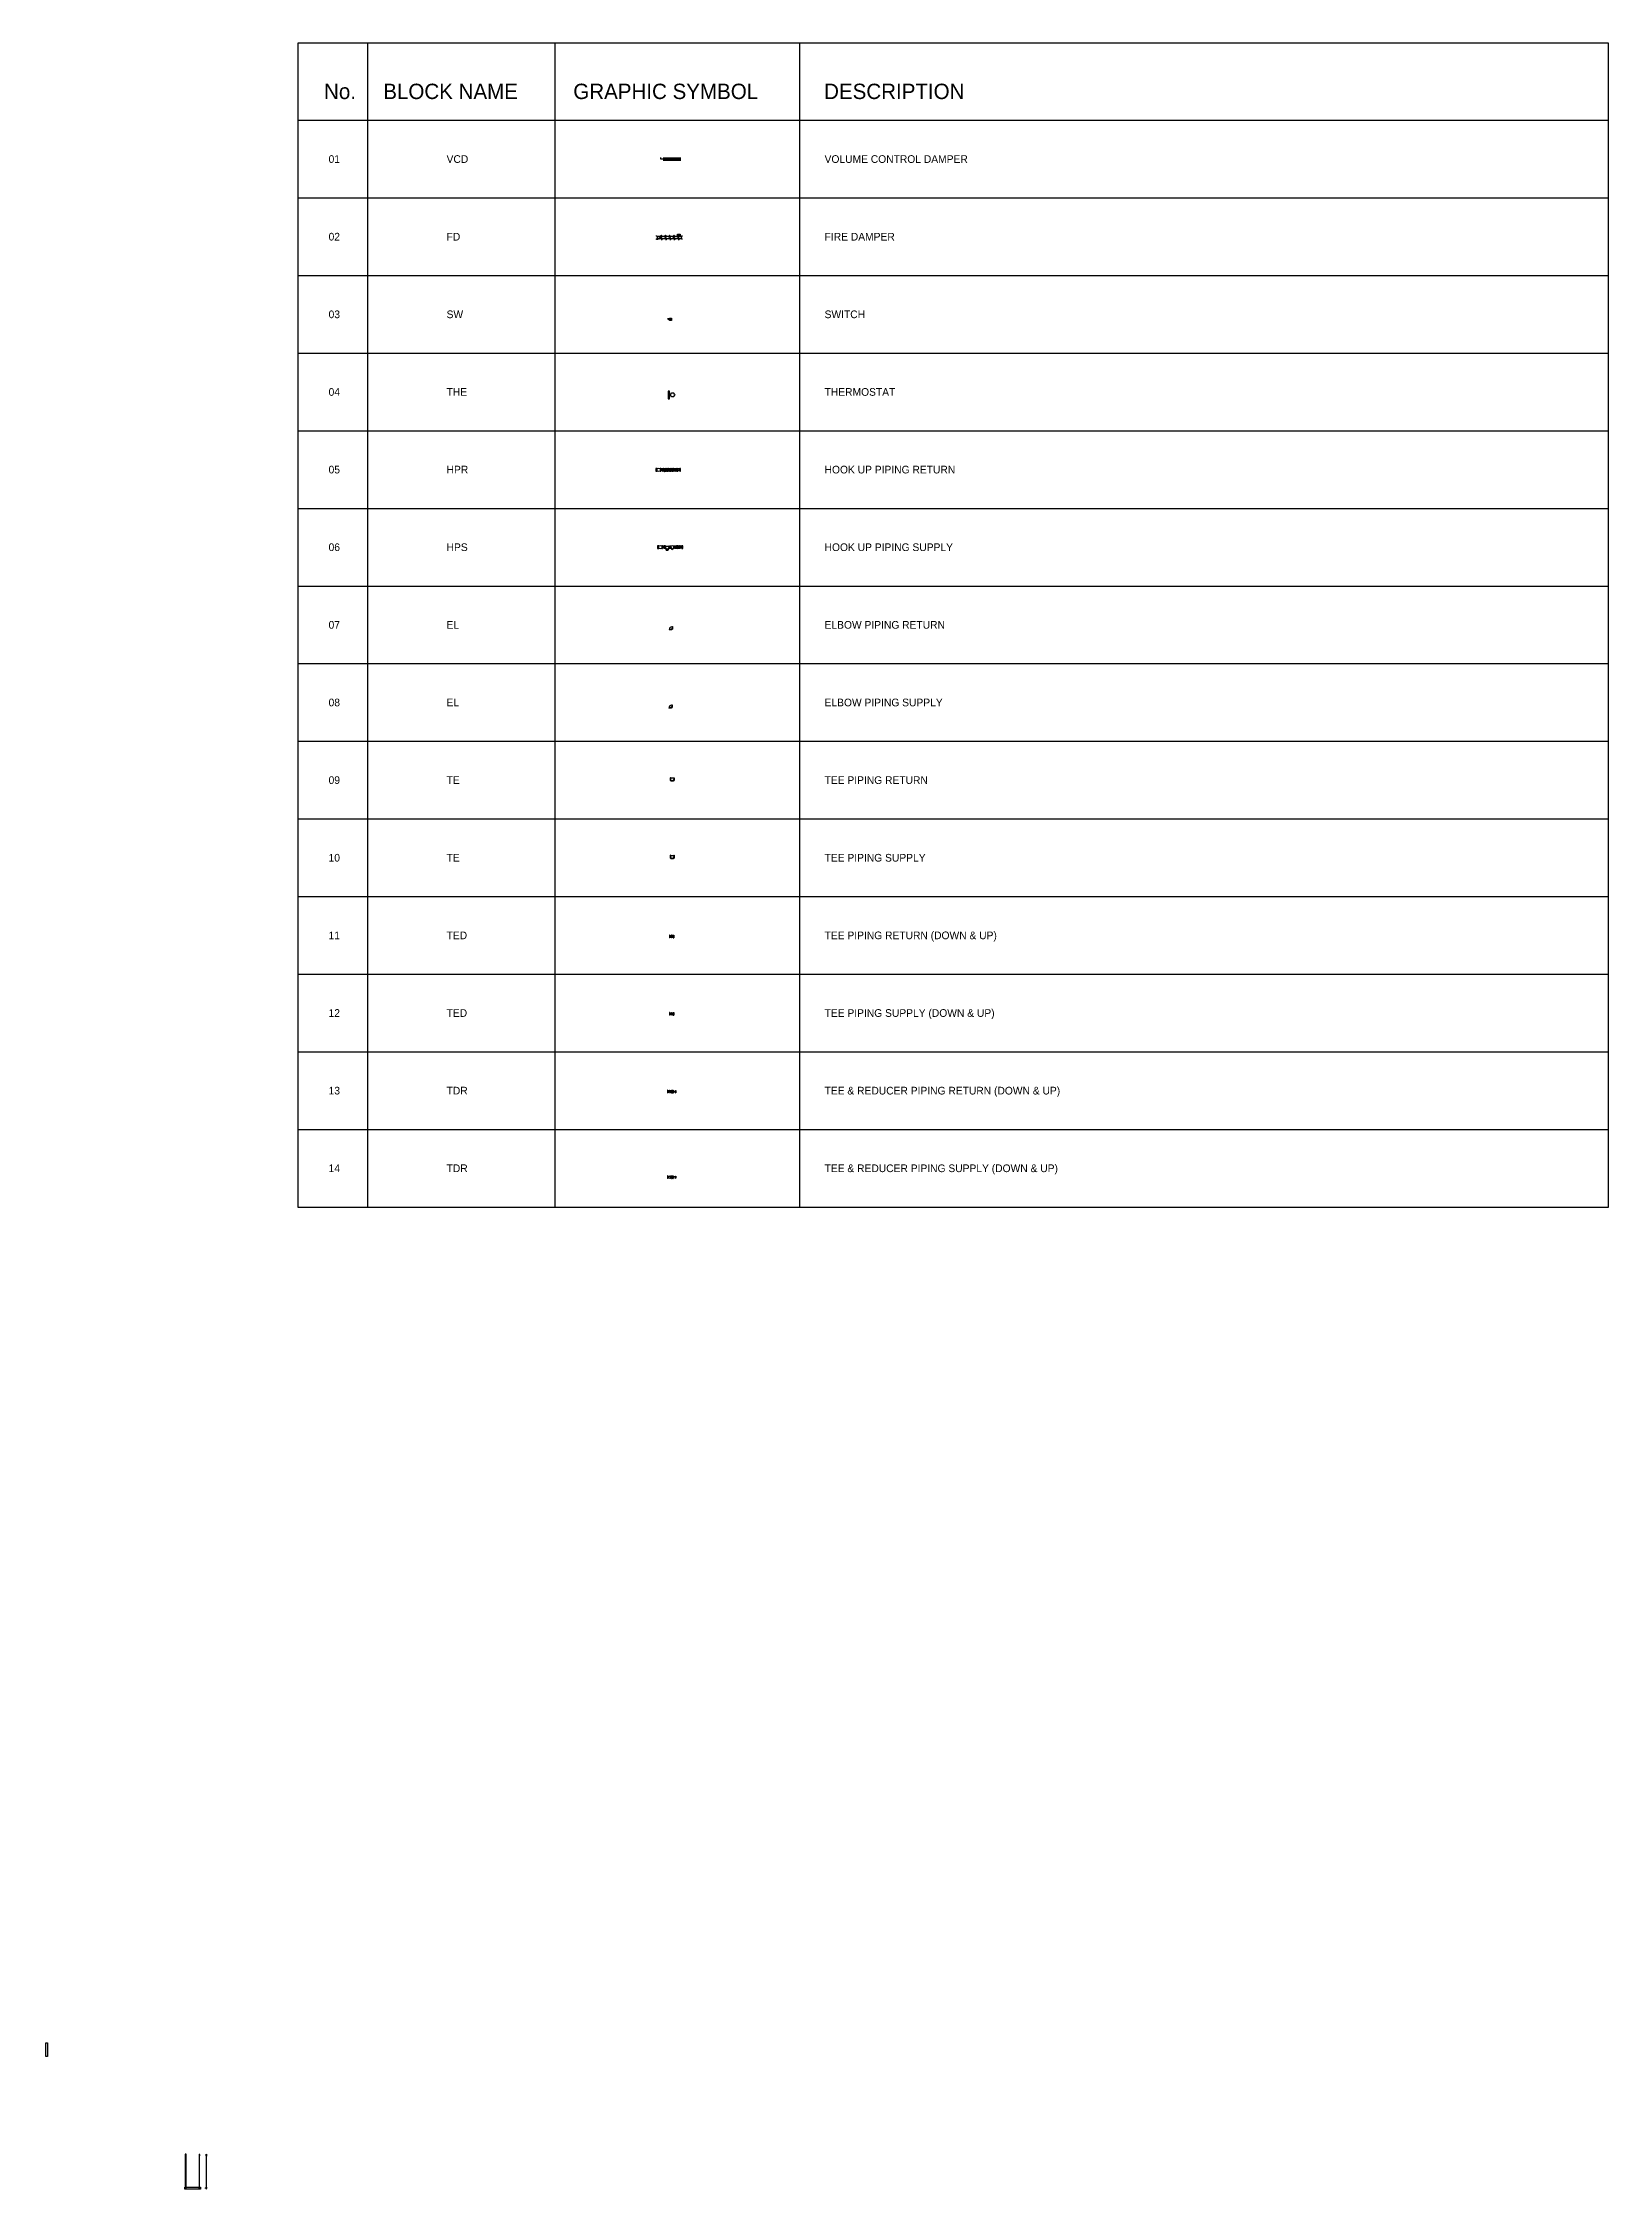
# Model space of a CAD drawing. Header units: millimetres. Extents: x -21221 to 1625077, y -149981 to 356550.
# Drawn here: x 953177 to 1014328, y 234164 to 318034 of the extents above; entities that cross this region are included whole.
import ezdxf

# ---------------------------------------------------------------- set-up
doc = ezdxf.new("R2010")
doc.units = ezdxf.units.MM
doc.header["$LTSCALE"] = 1000
doc.header["$MEASUREMENT"] = 0
for name, pattern in [('CENTER2', [1.125, 0.75, -0.125, 0.125, -0.125]), ('HIDDEN', [0.375, 0.25, -0.125]), ('HIDDEN2', [0.1875, 0.125, -0.0625])]:
    doc.linetypes.add(name, pattern=pattern)
doc.layers.get('0').update_dxf_attribs({"linetype": 'CONTINUOUS'})
for name, color, linetype in [('1-EX-DUCT', 1, 'CONTINUOUS'), ('4-TEXT-HVAC', 4, 'CONTINUOUS'), ('40-REFERENCE-DRAWINGS-0-35', 40, 'CONTINUOUS'), ('84- SCHEDUAL HVAC', 84, 'CONTINUOUS'), ('AC-DETAILS', 2, 'CONTINUOUS'), ('AC-DIM', 1, 'CONTINUOUS'), ('ac-DUCT-Ra', 5, 'CONTINUOUS'), ('MAH-TEXT', 2, 'CONTINUOUS'), ('PLUM', 4, 'CONTINUOUS')]:
    doc.layers.add(name, color=color, linetype=linetype)
doc.styles.add('STENCIL', font='stencil.shx')
doc.styles.add('style2', font='stencil.shx')

# ---------------------------------------------------------------- blocks, each defined once
blk = doc.blocks.new('TDR')
at = {"ltscale": 0.019}
for p, q in [((-82, 52, 244), (-82, -53, -244)), ((-67, 52, 244), (-82, 52, 244)), ((-67, 52, 244), (-67, -52, -244)), ((-67, 37, -244), (-37, 37, 106)), ((67, 37, -244), (37, 37, 106)), ((67, 52, 244), (67, -52, -244)), ((67, 52, 244), (82, 52, 244)), ((82, 52, 244), (82, -53, -244)), ((128, 52, 662), (128, -52, 174)), ((128, 52, 662), (143, 52, 662)), ((143, 52, 662), (143, -53, 174)), ((235, 40), (235, -40, 122)), ((235, 40), (250, 40)), ((250, 40), (250, -40, 122)), ((-67, -52, -244), (-82, -52, -244)), ((-37, -37, -551), (-67, -37, -244)), ((37, -37, -551), (67, -37, -244)), ((67, -52, -244), (82, -52, -244)), ((128, -52, 174), (143, -52, 174)), ((235, -40, 122), (250, -40, 122))]:
    blk.add_line(p, q, dxfattribs=at)
at = {"linetype": 'HIDDEN2'}
for p, q in [((98, 37, 174), (82, 37, 174)), ((113, 32, 609368), (98, 32, 609368)), ((113, 0, 609368), (98, 0, 609368)), ((128, 37, 174), (113, 37, 174)), ((98, -38, 174), (82, -38, 174)), ((113, -31, 609368), (98, -31, 609368)), ((128, -38, 174), (113, -38, 174))]:
    blk.add_line(p, q, dxfattribs=at)
for p, q in [((143, 37, 174), (235, 25)), ((235, -25), (143, -38, 174))]:
    blk.add_line(p, q)
at = {"linetype": 'HIDDEN2', "elevation": 609368}
blk.add_lwpolyline([(98, 44), (98, -44), (113, -44), (113, 44)], close=True, dxfattribs=at)
for radius in [52.5, 37.5]:
    blk.add_circle((0, 0), radius)
blk = doc.blocks.new('TED')
at = {"ltscale": 0.019}
for p, q in [((-82, 52, 244), (-82, -53, -244)), ((-67, 52, 244), (-82, 52, 244)), ((-67, 52, 244), (-67, -52, -244)), ((-67, 37, -244), (-37, 37, 106)), ((67, 37, -244), (37, 37, 106)), ((67, 52, 244), (67, -52, -244)), ((67, 52, 244), (82, 52, 244)), ((82, 52, 244), (82, -53, -244)), ((-67, -52, -244), (-82, -52, -244)), ((-37, -37, -551), (-67, -37, -244)), ((37, -37, -551), (67, -37, -244)), ((67, -52, -244), (82, -52, -244))]:
    blk.add_line(p, q, dxfattribs=at)
for radius in [52.5, 37.5]:
    blk.add_circle((0, 0), radius)
blk = doc.blocks.new('TE')
at = {"ltscale": 0.019}
for p, q in [((-82, 53, 1000), (-82, -52, 442)), ((-67, 53, 1000), (-82, 53, 1000)), ((-67, 53, 1000), (-67, -52, 442)), ((67, 38, -268), (-67, 38, 1268)), ((67, 53, 220), (67, -52, -268)), ((67, 53, 220), (82, 53, 220)), ((82, 53, 220), (82, -53, -268)), ((-67, -52, 442), (-82, -52, 442)), ((-52, -37, -418), (-67, -37, -268)), ((53, -68), (-53, -68)), ((-53, -68), (-53, -83)), ((53, -83), (-53, -83)), ((52, -37, -418), (67, -37, -268)), ((53, -68), (53, -83)), ((67, -52, -268), (82, -52, -268))]:
    blk.add_line(p, q, dxfattribs=at)
for p, q in [((-38, -53, -268), (-38, -68)), ((38, -52, -268), (38, -68))]:
    blk.add_line(p, q)
for centre, start, end in [((-52, -52, -568), 359.7072, 89.91007), ((52, -52, -568), 90.08993, 180.2928)]:
    blk.add_arc(centre, 15, start, end, dxfattribs=at)
blk = doc.blocks.new('EL')
blk.add_line((55, 38, -23), (68, 38, -49))
at = {"ltscale": 0.019}
for p, q in [((68, 53, -49), (68, -52, 74)), ((68, 53, -49), (83, 53, -49)), ((83, 53, -49), (83, -52, 74)), ((52, -66, 31), (-53, -66, 31)), ((-53, -66, 31), (-53, -81, 31)), ((52, -81, 31), (-53, -81, 31)), ((-38, -52, 602269), (-38, -66, -119)), ((37, -51, 31), (37, -66, 31)), ((52, -66, 31), (52, -81, 31)), ((53, -37, -49), (68, -37, 74)), ((68, -52, 74), (83, -52, 74))]:
    blk.add_line(p, q, dxfattribs=at)
for centre, radius, start, end in [((53, -53, 1204560), 90.8, 88.70927, 179.54289), ((53, -53, 31), 15.9, 91.57292, 174.05485)]:
    blk.add_arc(centre, radius, start, end, dxfattribs=at)
blk = doc.blocks.new('HPS')
for p, q in [((30, 29), (0, 29)), ((30, 37), (40, 37)), ((65, 37), (55, 37)), ((175, 37), (165, 37)), ((265, 37), (190, 37)), ((280, 31), (265, 31)), ((280, 0), (265, 0)), ((280, 37), (295, 37)), ((295, 52), (295, -53)), ((310, 52), (295, 52)), ((310, 52), (310, -53)), ((310, 37, 600905), (445, 37, 602441)), ((445, 52), (445, -53)), ((445, 52), (460, 52)), ((460, 52), (460, -53)), ((460, 37), (475, 37)), ((475, 31), (490, 31)), ((475, 0), (490, 0)), ((490, 37), (505, 37)), ((537, 37), (520, 37)), ((640, 37), (623, 37)), ((655, 37), (670, 37)), ((670, 31), (685, 31)), ((670, 0), (685, 0)), ((685, 37), (700, 37)), ((722, 37), (715, 37)), ((760, 10), (739, 32)), ((765, 15), (745, 37)), ((784, 15), (805, 37)), ((790, 10), (810, 32)), ((828, 37), (835, 37)), ((850, 37), (865, 37)), ((880, 31), (865, 31)), ((880, 0), (865, 0)), ((955, 37), (880, 37)), ((985, 29), (955, 29)), ((30, -29), (0, -29)), ((30, -38), (40, -38)), ((65, -38), (55, -38)), ((175, -38), (165, -38)), ((265, -38), (190, -38)), ((280, -31), (265, -31)), ((280, -38), (295, -38)), ((310, -53), (295, -53)), ((325, -38, 602291), (310, -38, 602441)), ((325, -68), (430, -68)), ((325, -68), (325, -83)), ((325, -83), (430, -83)), ((340, -52), (340, -53)), ((340, -53), (340, -68)), ((340, -53, 602291), (340, -68, -150)), ((340, -98), (340, -83)), ((340, -128), (340, -113)), ((340, -128), (415, -128)), ((346, -113), (346, -98)), ((377, -113), (377, -98)), ((408, -113), (408, -98)), ((415, -52), (415, -53)), ((415, -53, 602291), (415, -68, -150)), ((415, -53), (415, -68)), ((415, -98), (415, -83)), ((415, -128), (415, -113)), ((430, -38, 602291), (445, -38, 602441)), ((430, -68), (430, -83)), ((445, -53), (460, -53)), ((460, -38), (475, -38)), ((475, -31), (490, -31)), ((490, -38), (505, -38)), ((549, -38), (520, -38)), ((541, -57), (535, -67)), ((535, -67), (585, -96)), ((541, -57), (591, -86)), ((554, -47), (547, -60)), ((591, -86), (585, -96)), ((610, -41), (586, -83)), ((640, -38), (615, -38)), ((655, -38), (670, -38)), ((670, -31), (685, -31)), ((685, -38), (700, -38)), ((722, -38), (715, -38)), ((722, -38), (715, -38)), ((760, -10), (739, -32)), ((765, -15), (745, -37)), ((784, -15), (805, -37)), ((790, -10), (810, -32)), ((828, -38), (835, -38)), ((850, -38), (865, -38)), ((880, -31), (865, -31)), ((955, -38), (880, -38)), ((985, -29), (955, -29))]:
    blk.add_line(p, q)
for points in [[(0, 52), (0, -53), (30, -53), (30, 52)], [(40, 52), (40, -53), (55, -53), (55, 52)], [(175, 52), (175, -53), (190, -53), (190, 52)], [(265, 43), (265, -44), (280, -44), (280, 43)], [(490, 43), (490, -44), (475, -44), (475, 43)], [(520, 52), (520, -53), (505, -53), (505, 52)], [(655, 52), (655, -53), (640, -53), (640, 52)], [(685, 43), (685, -44), (670, -44), (670, 43)], [(715, 52), (715, -53), (700, -53), (700, 52)], [(850, 52), (850, -53), (835, -53), (835, 52)], [(865, 43), (865, -44), (880, -44), (880, 43)], [(955, 52), (955, -53), (985, -53), (985, 52)], [(334, -98), (421, -98), (421, -113), (334, -113)]]:
    blk.add_lwpolyline(points, close=True)
for centre, radius in [((227, 0), 9.62), ((227, 0), 6.62), ((775, 0), 55.3), ((775, 0), 10.5), ((917, 0), 9.62), ((917, 0), 6.62)]:
    blk.add_circle(centre, radius)
for centre, radius, start, end in [((115, -52), 103, 60.80636, 119.19364), ((580, -47), 95.1, 63.15362, 116.84638), ((775, -50), 103, 58.84143, 121.15857), ((775, 0), 47.7, 138.06922, 221.95144), ((775, 0), 47.7, 51.07163, 128.94284), ((775, 0), 18.1, 145.60298, 214.39702), ((775, 0), 18.1, 58.60538, 121.39462), ((775, 0), 18.1, 325.60298, 34.39702), ((775, 0), 47.7, 318.06922, 41.93078), ((115, 52), 103, 240.80636, 299.19364), ((325, -53), 15, 0, 90), ((430, -53), 15, 90, 180), ((549, -44), 6, 330, 90), ((615, -44), 6, 90, 150), ((775, 50), 103, 238.84143, 301.15857), ((775, 0), 47.7, 231.07163, 308.95119), ((775, 0), 18.1, 238.60538, 301.39462)]:
    blk.add_arc(centre, radius, start, end)
blk = doc.blocks.new('HPR')
for p, q in [((30, 29), (0, 29)), ((30, 37), (40, 37)), ((65, 37), (55, 37)), ((175, 37), (165, 37)), ((265, 37), (190, 37)), ((280, 31), (265, 31)), ((295, 37), (280, 37)), ((319, 37), (310, 37)), ((357, 9), (339, 28)), ((362, 14), (344, 33)), ((378, 14), (397, 33)), ((383, 9), (401, 28)), ((421, 37), (430, 37)), ((460, 37), (445, 37)), ((475, 31), (460, 31)), ((490, 37), (475, 37)), ((512, 37), (505, 37)), ((550, 10), (529, 32)), ((556, 15), (535, 37)), ((574, 15), (595, 37)), ((580, 10), (600, 32)), ((618, 37), (625, 37)), ((655, 37), (640, 37)), ((670, 31), (655, 31)), ((685, 37), (670, 37)), ((717, 37), (700, 37)), ((820, 37), (803, 37)), ((850, 37), (835, 37)), ((865, 31), (850, 31)), ((865, 0), (850, 0)), ((940, 37), (865, 37)), ((970, 29), (940, 29)), ((30, -29), (0, -29)), ((30, -38), (40, -38)), ((65, -38), (55, -38)), ((175, -38), (165, -38)), ((265, -38), (190, -38)), ((280, 0), (265, 0)), ((280, -31), (265, -31)), ((295, -38), (280, -38)), ((319, -38), (310, -38)), ((357, -9), (339, -28)), ((362, -14), (343, -33)), ((378, -14), (396, -33)), ((383, -9), (401, -28)), ((420, -38), (430, -38)), ((460, -38), (445, -38)), ((475, 0), (460, 0)), ((475, -31), (460, -31)), ((490, -38), (475, -38)), ((512, -38), (505, -38)), ((550, -10), (529, -32)), ((556, -15), (535, -37)), ((574, -15), (595, -37)), ((580, -10), (601, -32)), ((618, -38), (625, -38)), ((618, -38), (625, -38)), ((655, -38), (640, -38)), ((670, 0), (655, 0)), ((670, -31), (655, -31)), ((685, -38), (670, -38)), ((717, -38), (700, -38)), ((820, -38), (803, -38)), ((850, -38), (835, -38)), ((865, -31), (850, -31)), ((940, -38), (865, -38)), ((970, -29), (940, -29))]:
    blk.add_line(p, q)
for points in [[(0, 52), (0, -53), (30, -53), (30, 52)], [(40, 52), (40, -53), (55, -53), (55, 52)], [(175, 52), (175, -53), (190, -53), (190, 52)], [(265, 43), (265, -44), (280, -44), (280, 43)], [(295, 52), (295, -53), (310, -53), (310, 52)], [(430, 52), (430, -53), (445, -53), (445, 52)], [(460, 43), (460, -44), (475, -44), (475, 43)], [(490, 52), (490, -53), (505, -53), (505, 52)], [(625, 52), (625, -53), (640, -53), (640, 52)], [(655, 43), (655, -44), (670, -44), (670, 43)], [(685, 52), (685, -53), (700, -53), (700, 52)], [(820, 52), (820, -53), (835, -53), (835, 52)], [(850, 43), (850, -44), (865, -44), (865, 43)], [(940, 52), (940, -53), (970, -53), (970, 52)], [(351, -66), (355, -50), (346, -48), (342, -63)], [(392, -65), (388, -49), (397, -47), (401, -63)]]:
    blk.add_lwpolyline(points, close=True)
blk.add_lwpolyline([(813, 21), (813, -21, -0.414214), (806, -28), (714, -28, -0.414214), (708, -21), (708, 21, -0.414214), (714, 28), (806, 28, -0.414214)], format="xyb", close=True)
for centre, radius in [((227, 0), 9.62), ((227, 0), 6.62), ((370, 0), 48.8), ((370, 0), 9.29), ((565, 0), 55.3), ((565, 0), 10.5), ((760, 0), 9.97), ((760, 0), 9.17), ((902, 0), 9.62), ((902, 0), 6.62)]:
    blk.add_circle(centre, radius)
for centre, radius, start, end in [((115, -52), 103, 60.80636, 119.19364), ((370, -53), 104, 60.66531, 119.33469), ((370, 0), 42.1, 138.04856, 221.93078), ((370, 0), 42.1, 51.04881, 128.92837), ((370, 0), 16, 145.60298, 214.39702), ((370, 0), 16, 58.60538, 121.39462), ((370, 0), 16, 325.60298, 34.39702), ((370, 0), 42.1, 318.06922, 41.93078), ((565, -50), 103, 58.84143, 121.15857), ((565, 0), 47.7, 138.06922, 221.93078), ((565, 0), 47.7, 51.05716, 128.92837), ((565, 0), 18.1, 145.60298, 214.39702), ((565, 0), 18.1, 58.60538, 121.39462), ((565, 0), 18.1, 325.60298, 34.39702), ((565, 0), 47.7, 318.04856, 41.93078), ((760, -47), 95.1, 63.15362, 116.84638), ((115, 52), 103, 240.80636, 299.19364), ((369, 51), 102, 240.64143, 256.85358), ((370, 0), 42.1, 231.05716, 308.92837), ((369, 67), 118, 262.95298, 279.37424), ((370, 0), 16, 238.60538, 301.39462), ((368, 58), 109, 285.76551, 299.17891), ((565, 50), 103, 238.84143, 301.15857), ((565, 0), 47.7, 231.04881, 308.92837), ((565, 0), 18.1, 238.60538, 301.39462), ((760, 47), 95.1, 243.14856, 296.85144)]:
    blk.add_arc(centre, radius, start, end)
blk = doc.blocks.new('*U912')
at = {"color": 12}
for p, q in [((45, 90), (62, 90)), ((62, 88), (53, 88)), ((62, 86), (53, 86)), ((62, 83), (53, 83)), ((62, 76), (53, 76)), ((62, 57), (53, 57)), ((62, 42), (53, 42)), ((62, 17), (53, 17)), ((62, -90), (62, 90)), ((62, 30), (76, 30)), ((76, 30), (76, -30)), ((45, -90), (62, -90)), ((62, 0), (53, 0)), ((62, -17), (53, -17)), ((62, -42), (53, -42)), ((62, -57), (53, -57)), ((62, -76), (53, -76)), ((62, -83), (53, -83)), ((62, -86), (53, -86)), ((62, -88), (53, -88)), ((62, -30), (76, -30))]:
    blk.add_line(p, q, dxfattribs=at)
blk.add_lwpolyline([(0, 150), (0, -150), (45, -150), (45, 150)], close=True, dxfattribs=at)
blk.add_circle((177, 2), 80.4, dxfattribs=at)
at = {"color": 4, "style": 'STENCIL', "width": 0.85}
blk.add_text('T', height=120, dxfattribs=at).set_placement((139, -65))
blk = doc.blocks.new('SW')
at = {"color": 12}
for p, q in [((-128, 0), (-128, 46)), ((-86, 0), (-128, 0))]:
    blk.add_line(p, q, dxfattribs=at)
at = {"color": 12, "linetype": 'Continuous', "ltscale": 100}
for p, q in [((0, -43), (-86, 43)), ((0, 43), (-86, -43))]:
    blk.add_line(p, q, dxfattribs=at)
at = {"color": 12}
blk.add_lwpolyline([(0, 43), (0, -43), (-86, -43), (-86, 43)], close=True, dxfattribs=at)
blk = doc.blocks.new('FD')
at = {"color": 12}
for p, q in [((0, 129), (0, 158)), ((1000, 128), (0, 128)), ((1000, 29), (0, 29)), ((0, 0), (0, 29)), ((44, 0), (0, 0)), ((35, 29), (35, 128)), ((35, 90), (39, 85)), ((39, 85), (35, 80)), ((44, 29), (44, 0)), ((91, 14), (189, 155)), ((193, 77), (120, 40)), ((182, 79), (193, 85)), ((182, 79), (193, 72)), ((182, 8), (193, 14)), ((182, 8), (193, 1)), ((204, 150), (193, 156)), ((204, 150), (193, 143)), ((193, 85), (193, 143)), ((193, 14), (193, 72)), ((360, 77), (286, 40)), ((348, 79), (359, 85)), ((348, 79), (359, 72)), ((348, 8), (359, 14)), ((348, 8), (359, 1)), ((370, 150), (359, 156)), ((370, 150), (359, 143)), ((359, 85), (359, 143)), ((359, 14), (359, 72)), ((526, 77), (453, 40)), ((515, 79), (526, 85)), ((515, 79), (526, 72)), ((515, 8), (526, 14)), ((515, 8), (526, 1)), ((536, 150), (526, 156)), ((536, 150), (526, 143)), ((526, 85), (526, 143)), ((526, 14), (526, 72)), ((692, 77), (619, 40)), ((681, 79), (692, 85)), ((681, 79), (692, 72)), ((681, 8), (692, 14)), ((681, 8), (692, 1)), ((703, 150), (692, 156)), ((703, 150), (692, 143)), ((692, 85), (692, 143)), ((692, 14), (692, 72)), ((859, 77), (785, 40)), ((848, 79), (858, 85)), ((848, 79), (858, 72)), ((848, 8), (858, 14)), ((848, 8), (858, 1)), ((857, 184), (898, 143)), ((869, 150), (858, 156)), ((869, 150), (858, 143)), ((858, 85), (858, 143)), ((886, 135), (858, 135)), ((858, 14), (858, 72)), ((858, 61), (871, 61)), ((868, 195), (909, 154)), ((871, 61), (886, 135)), ((874, 134), (900, 151)), ((875, 130), (906, 145)), ((980, 29), (980, 128)), ((980, 90), (985, 85)), ((985, 85), (980, 80)), ((1000, 128), (1000, 158)), ((1000, 0), (1000, 29))]:
    blk.add_line(p, q, dxfattribs=at)
at = {"color": 12, "linetype": 'CENTER2'}
for points in [[(815, 215), (921, 215), (921, 128)], [(815, 128), (815, 215)]]:
    blk.add_lwpolyline(points, dxfattribs=at)
at = {"color": 12}
for centre, radius in [((22, 15), 3.46), ((193, 79), 4.34), ((359, 79), 4.34), ((526, 79), 4.34), ((692, 79), 4.34), ((858, 194), 4.34), ((858, 79), 4.34), ((874, 132), 2.13), ((904, 149), 3.95)]:
    blk.add_circle(centre, radius, dxfattribs=at)
at = {"color": 12, "linetype": 'HIDDEN2'}
for centre, start, end in [((192, 112), 88.3324, 157.92385), ((194, 46), 268.3324, 337.92385), ((358, 112), 88.3324, 157.92385), ((361, 46), 268.3324, 337.92385), ((524, 112), 88.3324, 157.92385), ((527, 46), 268.3324, 337.92385), ((691, 112), 88.3324, 157.92385), ((693, 46), 268.3324, 337.92385), ((857, 112), 88.3324, 157.92385), ((860, 46), 268.3324, 337.92385)]:
    blk.add_arc(centre, 44.3, start, end, dxfattribs=at)
at = {"color": 12}
for centre, radius, start, end in [((858, 194), 10.2, 5.1185, 264.8815), ((904, 149), 7.84, 225, 45)]:
    blk.add_arc(centre, radius, start, end, dxfattribs=at)
blk = doc.blocks.new('VD')
at = {"color": 12}
for p, q in [((-791, 0), (-791, 70)), ((0, 0), (-791, 0)), ((0, 50), (-700, 50)), ((-593, 40), (-673, -40)), ((-523, 40), (-443, -40)), ((-305, 40), (-385, -40)), ((-244, 40), (-164, -40)), ((-29, 40), (-109, -40)), ((0, -50), (-700, -50))]:
    blk.add_line(p, q, dxfattribs=at)
for centre in [(-633, 0), (-483, 0), (-345, 0), (-204, 0), (-69, 0)]:
    blk.add_ellipse(centre, major_axis=(-8.49, -8.49), ratio=1, start_param=-0.785398, end_param=5.497787, dxfattribs=at)
blk = doc.blocks.new('ANCR')
at = {"layer": 'AC-DETAILS', "color": 8}
for p, q in [((-8, 1), (-18, 1)), ((-8, 7), (-8, 1)), ((-7, 33), (-7, -4)), ((-4, 31), (4, 31)), ((-4, 26), (4, 26)), ((-4, 22), (4, 22)), ((-4, 17), (4, 17)), ((-4, 13), (4, 13)), ((-4, 8), (4, 8)), ((-4, 3), (4, 3)), ((-3, 36), (3, 36)), ((-3, 34), (3, 34)), ((-3, 29), (3, 29)), ((-3, 24), (3, 24)), ((-3, 19), (3, 19)), ((-3, 15), (3, 15)), ((-3, 10), (3, 10)), ((-3, 6), (3, 6)), ((-3, 1), (3, 1)), ((7, 33), (7, -4)), ((8, 7), (8, 1)), ((18, 1), (8, 1)), ((-4, -1), (4, -1)), ((-4, -6), (4, -6)), ((-3, -4), (3, -4))]:
    blk.add_line(p, q, dxfattribs=at)
for centre, radius, start, end in [((-27, 42), 19.6, 14.55073, 55.6515), ((-14, 52), 5.79, 25.60807, 110.63383), ((-27, 35), 19.6, 14.55073, 55.6515), ((-14, 46), 5.79, 3.19365, 110.63383), ((-14, 40), 5.79, 3.19365, 110.63383), ((-27, 29), 19.6, 14.55073, 55.6515), ((-14, 33), 5.79, 3.19365, 110.63383), ((-27, 22), 19.6, 14.55073, 55.6515), ((-27, 15), 19.6, 14.55073, 55.6515), ((-14, 26), 5.79, 3.19365, 110.63383), ((-14, 20), 5.79, 3.19365, 110.63383), ((-27, 9), 19.6, 14.55073, 55.6515), ((-14, 13), 5.79, 3.19365, 110.63383), ((-27, 3), 19.6, 14.55073, 55.6515), ((-11, 54), 5.79, 33.40912, 110.63383), ((-24, 44), 19.6, 43.51715, 55.6515), ((-24, 44), 19.6, 14.55073, 35.39055), ((8, 57), 14.1, 150.50469, 176.39983), ((0, 33), 7, 0, 180), ((-61, 41), 61.1, 15.78295, 22.19142), ((5, 58), 7.9, 133.08246, 188.53977), ((-5, 58), 7.9, 351.46023, 46.91754), ((61, 41), 61.1, 157.80858, 164.21705), ((-8, 57), 14.1, 358.60321, 29.49531), ((12, 55), 5.79, 69.36617, 176.80635), ((27, 42), 19.6, 124.3485, 165.44927), ((14, 46), 5.79, 69.36617, 176.80635), ((27, 35), 19.6, 124.3485, 165.44927), ((14, 40), 5.79, 69.36617, 176.80635), ((27, 29), 19.6, 124.3485, 165.44927), ((14, 33), 5.79, 69.36617, 176.80635), ((27, 22), 19.6, 124.3485, 165.44927), ((27, 15), 19.6, 124.3485, 165.44927), ((14, 26), 5.79, 69.36617, 176.80635), ((14, 20), 5.79, 69.36617, 176.80635), ((27, 9), 19.6, 124.3485, 165.44927), ((14, 13), 5.79, 69.36617, 176.80635), ((27, 3), 19.6, 124.3485, 165.44927), ((25, 44), 19.6, 124.3485, 146.38923), ((14, 52), 5.79, 69.36617, 151.67032)]:
    blk.add_arc(centre, radius, start, end, dxfattribs=at)
blk = doc.blocks.new('A$C25D24B2A')
at = {"layer": 'AC-DIM', "xscale": -1}
blk.add_blockref('ANCR', (-2, -6), dxfattribs=at)
blk = doc.blocks.new('NUT2')
at = {"layer": 'AC-DETAILS', "color": 1}
for p, q in [((-14, 0), (-14, 10)), ((-14, 0), (14, 0)), ((10, 13), (-10, 13)), ((-6, 0), (-6, 10)), ((6, 0), (6, 10)), ((14, 0), (14, 10))]:
    blk.add_line(p, q, dxfattribs=at)
for centre, radius, start, end in [((-10, 9), 3.81, 10.71755, 169.28245), ((0, 5), 8.21, 38.4384, 141.5616), ((10, 9), 3.81, 10.71755, 169.28245)]:
    blk.add_arc(centre, radius, start, end, dxfattribs=at)
blk = doc.blocks.new('A$C4D613C3E')
at = {"layer": 'AC-DETAILS'}
for points in [[(-538, 1317), (-538, 33), (-549, 33), (-549, 1318)], [(-7, 1317), (-7, 33), (5, 33), (5, 1318)]]:
    blk.add_lwpolyline(points, dxfattribs=at)
at = {"layer": 'PLUM', "color": 2}
blk.add_line((39, 62), (-577, 62), dxfattribs=at)
blk.add_lwpolyline([(39, 75), (39, 4), (-577, 4), (-577, 75)], close=True, dxfattribs=at)
at = {"layer": 'ac-DUCT-Ra', "xscale": -1}
blk.add_blockref('A$C25D24B2A', (-545, 1316), dxfattribs=at)
at = {"layer": 'ac-DUCT-Ra'}
blk.add_blockref('A$C25D24B2A', (0, 1316), dxfattribs=at)
at = {"layer": 'ac-DUCT-Ra', "yscale": 1.12000000476837, "zscale": 1.119999999999998, "rotation": 180}
for p, xscale in [((-543, 60), -1.12000000476837), ((-1, 60), 1.12000000476837)]:
    blk.add_blockref('NUT2', p, dxfattribs=dict(at, xscale=xscale))
blk = doc.blocks.new('nD.G')
at = {"color": 12}
blk.add_lwpolyline([(266, 0), (-266, 0), (-266, 65), (266, 65)], close=True, dxfattribs=at)
at = {"color": 13, "linetype": 'HIDDEN', "ltscale": 500}
blk.add_lwpolyline([(0, -174, 0, 49.4, 0), (0, -53, 0, 0, 0), (0, 8, 0, 0, 0), (25, 32, 0, 0, 0), (-25, 32, 0, 0, 0), (0, 57, 0, 0, 0), (0, 155, 0, 0, 0)], format="xyseb", dxfattribs=at)

msp = doc.modelspace()

# ---------------------------------------------------------------- linework, layer by layer
at = {"linetype": 'HIDDEN2'}
msp.add_line((977188.1, 301384.3, 12937.8), (977178.1, 301384.3, 12937.8), dxfattribs=at)
at = {"layer": '84- SCHEDUAL HVAC'}
for p, q in [((965864.2, 318034, 0), (965864.2, 272527.7, 0)), ((973178.3, 318034, 0), (973178.3, 272527.7, 0)), ((982740, 318034, 0), (982740, 272527.7, 0)), ((1014327.9, 315000.8, 0), (963143.1, 315000.8, 0))]:
    msp.add_line(p, q, dxfattribs=at)
at = {"layer": '84- SCHEDUAL HVAC', "color": 83}
for p, q in [((1014327.9, 311967, 0), (963143.1, 311967, 0)), ((1014327.9, 308933.2, 0), (963143.1, 308933.2, 0)), ((1014327.9, 305899.4, 0), (963143.1, 305899.4, 0)), ((1014327.9, 302865.6, 0), (963143.1, 302865.6, 0)), ((1014327.9, 299831.8, 0), (963143.1, 299831.8, 0)), ((1014327.9, 296798, 0), (963143.1, 296798, 0)), ((1014327.9, 293764.2, 0), (963143.1, 293764.2, 0)), ((1014327.9, 290730.4, 0), (963143.1, 290730.4, 0)), ((1014327.9, 287696.6, 0), (963143.1, 287696.6, 0)), ((1014327.9, 284662.8, 0), (963143.1, 284662.8, 0)), ((1014327.9, 281629, 0), (963143.1, 281629, 0)), ((1014327.9, 278595.2, 0), (963143.1, 278595.2, 0)), ((1014327.9, 275561.4, 0), (963143.1, 275561.4, 0))]:
    msp.add_line(p, q, dxfattribs=at)
at = {"layer": '84- SCHEDUAL HVAC', "elevation": 0}
msp.add_lwpolyline([(1014327.9, 272527.7), (963143.1, 272527.7), (963143.1, 318034), (1014327.9, 318034)], close=True, dxfattribs=at)
at = {"layer": 'AC-DETAILS'}
msp.add_lwpolyline([(959552.8, 235463.3), (959552.8, 234177.3), (959564.4, 234177.3), (959564.4, 235463.6)], dxfattribs=at)
at = {"layer": 'MAH-TEXT', "linetype": 'Continuous'}
msp.add_lwpolyline([(959534.8, 234209.7), (959534.8, 234189.8), (959532.9, 234184.7), (959529.5, 234184.7), (959529.5, 234218.4), (959588.3, 234218.4), (959588.3, 234212.4), (959537.4, 234212.4), (959534.8, 234209.7)], dxfattribs=at)

# ---------------------------------------------------------------- block references
for name, p in [('VD', (978104.7, 313484.8, 12937.8)), ('FD', (977151.3, 310347.3, 12937.8)), ('SW', (977737.8, 307232.1, 12937.8)), ('*U912', (977607.9, 304279.3, 12937.8)), ('HPR', (977123.2, 301346.8, 12937.8)), ('HPS', (977188.8, 298333.8, 12937.8)), ('EL', (977692.7, 295174.5, 12925.5)), ('EL', (977679.2, 292111.4, 12925.5)), ('TE', (977758.9, 289267.2, 614110.7)), ('TE', (977758.9, 286233.4, 614110.7)), ('TED', (977739.2, 283120, 0)), ('TED', (977739.2, 280086.2, 0)), ('TDR', (977659.4, 277050.9, 12937.8)), ('TDR', (977659.4, 273707.4, 12937.8))]:
    msp.add_blockref(name, p)
at = {"layer": '1-EX-DUCT', "ltscale": 2, "rotation": 90}
msp.add_blockref('nD.G', (953356.7, 239609.2), dxfattribs=at)
at = {"layer": 'ac-DUCT-Ra'}
msp.add_blockref('A$C25D24B2A', (959559.7, 235466.8), dxfattribs=at)
at = {"layer": 'ac-DUCT-Ra', "xscale": 1.120000004768371, "yscale": 1.120000004768371, "zscale": 1.119999999999998, "rotation": 180}
msp.add_blockref('NUT2', (959558.3, 234206.9), dxfattribs=at)
at = {"layer": 'MAH-TEXT', "linetype": 'Continuous'}
msp.add_blockref('A$C4D613C3E', (959293.9, 234160), dxfattribs=at)

# ---------------------------------------------------------------- texts
at = {"layer": '4-TEXT-HVAC', "color": 4, "style": 'style2'}
for s, p in [('01', (964337.2, 313345.7, 0)), ('VCD', (968947.7, 313345.7, 0)), ('VOLUME CONTROL DAMPER ', (983716.6, 313345.7, 0)), ('02', (964337.2, 310311.9, 0)), ('FD', (968947.7, 310311.9, 0)), ('FIRE DAMPER ', (983716.6, 310311.9, 0)), ('03', (964337.2, 307278.1, 0)), ('SW', (968947.7, 307278.1, 0)), ('SWITCH', (983716.6, 307278.1, 0)), ('04', (964337.2, 304244.3, 0)), ('THE', (968947.7, 304244.3, 0)), ('THERMOSTAT', (983716.6, 304244.3, 0)), ('05', (964337.2, 301210.5, 0)), ('HPR', (968947.7, 301210.5, 0)), ('HOOK UP PIPING RETURN', (983716.6, 301210.5, 0)), ('06', (964337.2, 298176.7, 0)), ('HPS', (968947.7, 298176.7, 0)), ('HOOK UP PIPING SUPPLY', (983716.6, 298176.7, 0)), ('07', (964337.2, 295142.9, 0)), ('EL', (968947.7, 295142.9, 0)), ('ELBOW PIPING RETURN', (983716.6, 295142.9, 0)), ('08', (964337.2, 292109.1, 0)), ('EL', (968947.7, 292109.1, 0)), ('ELBOW PIPING SUPPLY', (983716.6, 292109.1, 0)), ('09', (964337.2, 289075.3, 0)), ('TE', (968947.7, 289075.3, 0)), ('TEE PIPING RETURN', (983716.6, 289075.3, 0)), ('10', (964337.2, 286041.5, 0)), ('TE', (968947.7, 286041.5, 0)), ('TEE PIPING SUPPLY', (983716.6, 286041.5, 0)), ('11', (964337.2, 283007.7, 0)), ('TED', (968947.7, 283007.7, 0)), ('TEE PIPING RETURN (DOWN & UP)', (983716.6, 283007.7, 0)), ('12', (964337.2, 279973.9, 0)), ('TED', (968947.7, 279973.9, 0)), ('TEE PIPING SUPPLY (DOWN & UP)', (983716.6, 279973.9, 0)), ('13', (964337.2, 276940.1, 0)), ('TDR', (968947.7, 276940.1, 0)), ('TEE & REDUCER PIPING RETURN (DOWN & UP)', (983716.6, 276940.1, 0)), ('14', (964337.2, 273906.3, 0)), ('TDR', (968947.7, 273906.3, 0)), ('TEE & REDUCER PIPING SUPPLY (DOWN & UP)', (983716.6, 273906.3, 0))]:
    msp.add_text(s, height=300, dxfattribs=at).set_placement(p)
at = {"layer": '40-REFERENCE-DRAWINGS-0-35', "lineweight": 35, "style": 'STENCIL'}
for s, p in [('No.', (964160, 315840.6, 0)), ('BLOCK NAME', (966474, 315840.6, 0)), ('GRAPHIC SYMBOL', (973899, 315840.6, 0)), ('DESCRIPTION', (983697.8, 315840.6, 0))]:
    msp.add_text(s, height=600, dxfattribs=at).set_placement(p)

doc.saveas('drawing.dxf')
